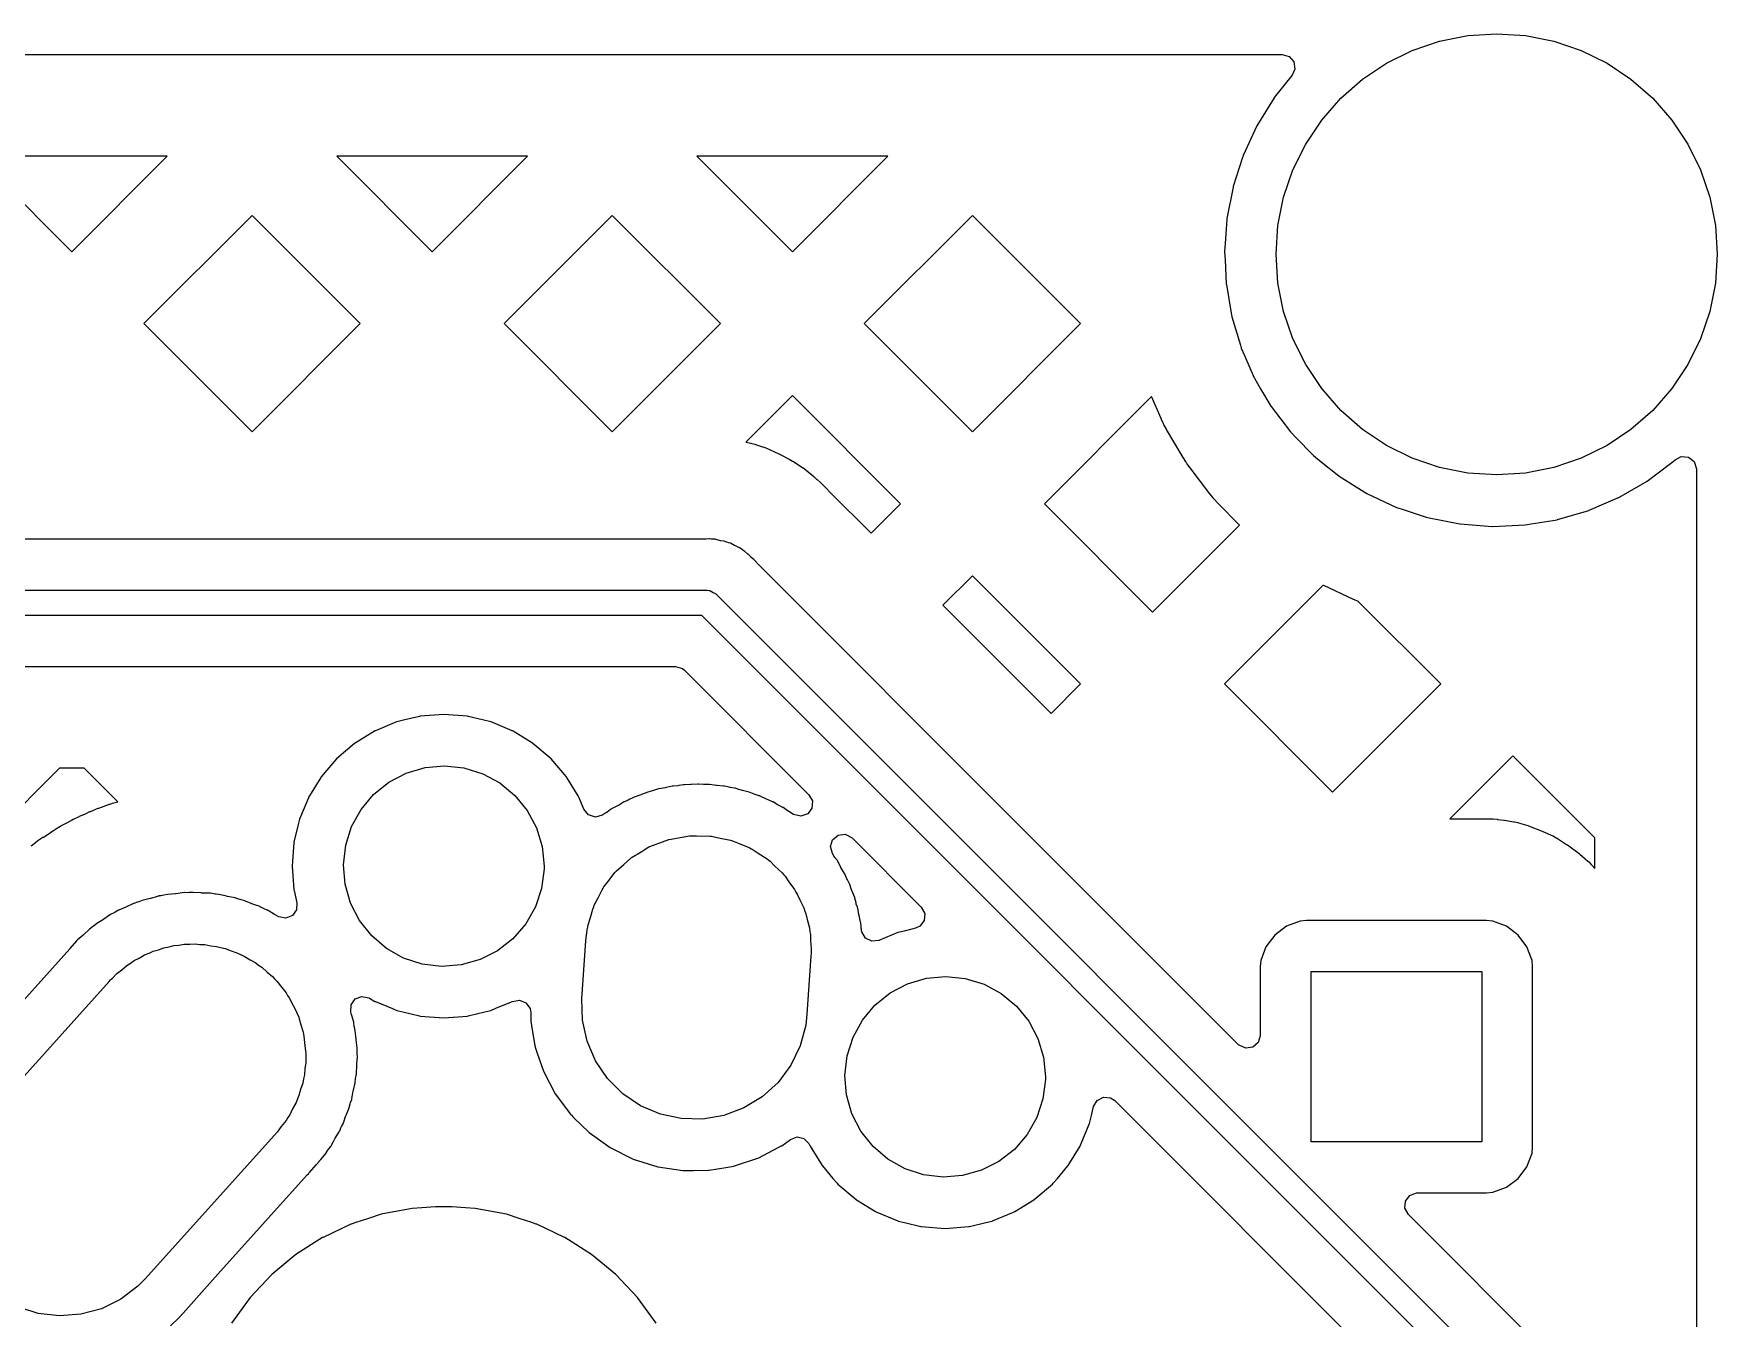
# Model space of a CAD drawing. Extents: x 124.3 to 210.2, y -114.7 to -26.3.
# Drawn here: x 193.41 to 210.2, y -39.11 to -26.3 of the extents above; entities that cross this region are included whole.
import ezdxf

# ---------------------------------------------------------------- set-up
doc = ezdxf.new("R2010")
doc.units = 0
doc.layers.add('BLACK', color=7, linetype='CONTINUOUS')

msp = doc.modelspace()

# ---------------------------------------------------------------- linework, layer by layer
at = {"layer": 'BLACK', "linetype": 'CONTINUOUS'}
for p, q in [((207.431, -26.375), (207.713, -26.3188)), ((207.713, -26.3188), (208, -26.3)), ((208, -26.3), (208.287, -26.3188)), ((208.287, -26.3188), (208.569, -26.375)), ((128.64, -26.5085), (205.862, -26.5085)), ((205.862, -26.5085), (205.93, -26.5285)), ((206.9, -26.5947), (207.158, -26.4675)), ((207.158, -26.4675), (207.431, -26.375)), ((208.569, -26.375), (208.842, -26.4675)), ((208.842, -26.4675), (209.1, -26.5947)), ((205.93, -26.5285), (205.977, -26.5822)), ((205.987, -26.6524), (205.961, -26.713)), ((205.977, -26.5822), (205.987, -26.6524)), ((206.661, -26.7546), (206.9, -26.5947)), ((209.1, -26.5947), (209.339, -26.7546)), ((205.961, -26.713), (205.782, -26.9368)), ((206.444, -26.9444), (206.661, -26.7546)), ((209.339, -26.7546), (209.556, -26.9444)), ((205.78, -26.9398), (205.609, -27.2178)), ((205.782, -26.9368), (205.78, -26.9398)), ((206.255, -27.1607), (206.444, -26.9444)), ((209.556, -26.9444), (209.745, -27.1607)), ((206.095, -27.4), (206.255, -27.1607)), ((209.745, -27.1607), (209.905, -27.4)), ((205.609, -27.2178), (205.472, -27.5143)), ((194.743, -27.5225), (192.84, -27.5225)), ((192.84, -27.5225), (193.792, -28.4742)), ((193.792, -28.4742), (194.743, -27.5225)), ((198.335, -27.5225), (196.432, -27.5225)), ((196.432, -27.5225), (197.384, -28.4742)), ((197.384, -28.4742), (198.335, -27.5225)), ((201.927, -27.5225), (200.024, -27.5225)), ((200.024, -27.5225), (200.976, -28.4742)), ((200.976, -28.4742), (201.927, -27.5225)), ((205.471, -27.5179), (205.462, -27.5445)), ((205.472, -27.5143), (205.471, -27.5179)), ((205.471, -27.5179), (205.471, -27.5179)), ((205.967, -27.6581), (206.095, -27.4)), ((209.905, -27.4), (210.033, -27.6581)), ((205.462, -27.5445), (205.372, -27.8252)), ((205.875, -27.9306), (205.967, -27.6581)), ((210.033, -27.6581), (210.125, -27.9306)), ((205.371, -27.8289), (205.31, -28.1421)), ((205.372, -27.8252), (205.371, -27.8289)), ((205.371, -27.8289), (205.371, -27.8289)), ((205.819, -28.2128), (205.875, -27.9306)), ((210.125, -27.9306), (210.181, -28.2128)), ((195.588, -28.1121), (194.509, -29.1912)), ((196.667, -29.1912), (195.588, -28.1121)), ((199.18, -28.1121), (198.101, -29.1912)), ((200.259, -29.1912), (199.18, -28.1121)), ((202.772, -28.1121), (201.693, -29.1912)), ((203.851, -29.1912), (202.772, -28.1121)), ((205.309, -28.1496), (205.296, -28.3446)), ((205.31, -28.1458), (205.309, -28.1496)), ((205.309, -28.1496), (205.309, -28.1496)), ((205.31, -28.1421), (205.31, -28.1421)), ((205.31, -28.1421), (205.31, -28.1458)), ((205.296, -28.3446), (205.287, -28.4716)), ((205.8, -28.5), (205.819, -28.2128)), ((210.181, -28.2128), (210.2, -28.5)), ((205.287, -28.4716), (205.291, -28.5546)), ((205.819, -28.7872), (205.8, -28.5)), ((210.2, -28.5), (210.181, -28.7872)), ((205.291, -28.5546), (205.303, -28.79)), ((205.303, -28.79), (205.303, -28.7978)), ((205.303, -28.7978), (205.304, -28.8015)), ((205.304, -28.8015), (205.304, -28.8015)), ((205.304, -28.8015), (205.356, -29.1053)), ((205.875, -29.0694), (205.819, -28.7872)), ((210.181, -28.7872), (210.125, -29.0694)), ((194.509, -29.1912), (195.588, -30.2702)), ((195.588, -30.2702), (196.667, -29.1912)), ((198.101, -29.1912), (199.18, -30.2702)), ((199.18, -30.2702), (200.259, -29.1912)), ((201.693, -29.1912), (202.772, -30.2702)), ((202.772, -30.2702), (203.851, -29.1912)), ((205.356, -29.1053), (205.358, -29.1196)), ((205.358, -29.1196), (205.359, -29.1233)), ((205.359, -29.1233), (205.359, -29.1233)), ((205.359, -29.1233), (205.444, -29.4053)), ((205.967, -29.3419), (205.875, -29.0694)), ((210.125, -29.0694), (210.033, -29.3419)), ((206.095, -29.6), (205.967, -29.3419)), ((210.033, -29.3419), (209.905, -29.6)), ((205.444, -29.4053), (205.452, -29.4325)), ((205.452, -29.4325), (205.453, -29.436)), ((205.453, -29.436), (205.453, -29.436)), ((205.453, -29.436), (205.485, -29.5085)), ((205.485, -29.5085), (205.582, -29.7319)), ((206.255, -29.8393), (206.095, -29.6)), ((209.905, -29.6), (209.745, -29.8393)), ((205.582, -29.7319), (205.584, -29.7352)), ((205.584, -29.7352), (205.584, -29.7352)), ((205.584, -29.7352), (205.646, -29.8404)), ((205.646, -29.8404), (205.748, -30.0134)), ((206.444, -30.0556), (206.255, -29.8393)), ((209.745, -29.8393), (209.556, -30.0556)), ((200.976, -29.9082), (200.513, -30.3714)), ((202.055, -30.9872), (200.976, -29.9082)), ((204.558, -29.9185), (203.489, -30.9872)), ((204.653, -30.137), (204.558, -29.9185)), ((205.748, -30.0134), (205.75, -30.0164)), ((205.75, -30.0164), (205.944, -30.27)), ((204.654, -30.1405), (204.653, -30.137)), ((204.674, -30.182), (204.654, -30.1405)), ((204.676, -30.1854), (204.674, -30.182)), ((204.682, -30.1989), (204.676, -30.1854)), ((204.684, -30.2022), (204.682, -30.1989)), ((204.706, -30.2425), (204.684, -30.2022)), ((206.661, -30.2454), (206.444, -30.0556)), ((209.556, -30.0556), (209.339, -30.2454)), ((200.513, -30.3714), (200.563, -30.3827)), ((200.563, -30.3827), (200.571, -30.3846)), ((200.571, -30.3846), (200.601, -30.3934)), ((204.708, -30.2458), (204.706, -30.2425)), ((204.874, -30.5273), (204.708, -30.2458)), ((205.944, -30.27), (205.944, -30.27)), ((205.944, -30.27), (205.946, -30.273)), ((205.946, -30.273), (206.005, -30.334)), ((206.005, -30.334), (206.162, -30.4948)), ((206.9, -30.4053), (206.661, -30.2454)), ((209.339, -30.2454), (209.1, -30.4053)), ((200.601, -30.3934), (200.608, -30.3959)), ((200.608, -30.3959), (200.659, -30.4142)), ((200.659, -30.4142), (200.711, -30.4309)), ((200.711, -30.4309), (200.718, -30.4336)), ((200.718, -30.4336), (200.748, -30.4452)), ((200.748, -30.4452), (200.755, -30.4484)), ((200.755, -30.4484), (200.842, -30.4891)), ((200.842, -30.4891), (200.849, -30.4927)), ((200.849, -30.4927), (200.851, -30.4939)), ((200.851, -30.4939), (200.853, -30.4948)), ((200.853, -30.4948), (200.86, -30.4982)), ((200.86, -30.4982), (200.945, -30.5416)), ((200.945, -30.5416), (200.952, -30.5454)), ((200.952, -30.5454), (200.979, -30.5615)), ((204.876, -30.5305), (204.874, -30.5273)), ((204.9, -30.5694), (204.876, -30.5305)), ((206.162, -30.4948), (206.174, -30.507)), ((206.174, -30.507), (206.251, -30.569)), ((207.158, -30.5325), (206.9, -30.4053)), ((207.431, -30.625), (207.158, -30.5325)), ((208.842, -30.5325), (208.569, -30.625)), ((209.1, -30.4053), (208.842, -30.5325)), ((209.762, -30.5633), (209.778, -30.5481)), ((209.778, -30.5481), (209.841, -30.5152)), ((209.841, -30.5152), (209.912, -30.5216)), ((209.912, -30.5216), (209.968, -30.5652)), ((200.979, -30.5615), (200.986, -30.5657)), ((200.986, -30.5657), (201.031, -30.5961)), ((201.031, -30.5961), (201.076, -30.6252)), ((201.076, -30.6252), (201.083, -30.6296)), ((201.083, -30.6296), (201.109, -30.6482)), ((201.109, -30.6482), (201.115, -30.653)), ((201.115, -30.653), (201.189, -30.714)), ((201.189, -30.714), (201.194, -30.7192)), ((201.194, -30.7192), (201.211, -30.7344)), ((204.902, -30.5725), (204.9, -30.5694)), ((204.911, -30.5851), (204.902, -30.5725)), ((204.913, -30.5882), (204.911, -30.5851)), ((204.939, -30.6255), (204.913, -30.5882)), ((204.942, -30.6286), (204.939, -30.6255)), ((205.14, -30.8882), (204.942, -30.6286)), ((206.251, -30.569), (206.425, -30.7094)), ((206.425, -30.7094), (206.425, -30.7094)), ((206.425, -30.7094), (206.428, -30.7118)), ((206.428, -30.7118), (206.705, -30.8846)), ((207.713, -30.6812), (207.431, -30.625)), ((208, -30.7), (207.713, -30.6812)), ((208.287, -30.6812), (208, -30.7)), ((208.569, -30.625), (208.287, -30.6812)), ((209.502, -30.7601), (209.719, -30.5961)), ((209.719, -30.5961), (209.759, -30.5656)), ((209.759, -30.5656), (209.762, -30.5633)), ((209.759, -30.5656), (209.759, -30.5656)), ((209.968, -30.5652), (209.992, -30.6388)), ((209.992, -30.6388), (209.992, -110.361)), ((201.211, -30.7344), (201.221, -30.7437)), ((201.221, -30.7437), (201.224, -30.7463)), ((201.224, -30.7463), (201.259, -30.7791)), ((201.259, -30.7791), (201.262, -30.7819)), ((201.262, -30.7819), (201.272, -30.7917)), ((201.272, -30.7917), (201.311, -30.8288)), ((201.311, -30.8288), (201.317, -30.8344)), ((201.317, -30.8344), (201.354, -30.8739)), ((201.354, -30.8739), (201.761, -31.281)), ((205.142, -30.8912), (205.14, -30.8882)), ((205.171, -30.9268), (205.142, -30.8912)), ((206.705, -30.8846), (207.001, -31.0229)), ((209.219, -30.9241), (209.502, -30.7601)), ((201.761, -31.281), (202.055, -30.9872)), ((203.489, -30.9872), (204.568, -32.0663)), ((205.174, -30.9297), (205.171, -30.9268)), ((205.183, -30.9412), (205.174, -30.9297)), ((205.186, -30.944), (205.183, -30.9412)), ((205.217, -30.9778), (205.186, -30.944)), ((205.22, -30.9806), (205.217, -30.9778)), ((205.434, -31.2004), (205.22, -30.9806)), ((207.001, -31.0229), (207.058, -31.0416)), ((207.058, -31.0416), (207.297, -31.1198)), ((208.606, -31.145), (208.919, -31.053)), ((208.919, -31.053), (208.923, -31.0515)), ((208.923, -31.0515), (209.216, -30.9256)), ((208.923, -31.0515), (208.923, -31.0515)), ((209.216, -30.9256), (209.219, -30.9241)), ((209.216, -30.9256), (209.216, -30.9256)), ((204.568, -32.0663), (205.434, -31.2004)), ((207.297, -31.1198), (207.311, -31.1246)), ((207.311, -31.1246), (207.632, -31.1883)), ((207.632, -31.1883), (207.636, -31.1886)), ((207.636, -31.1886), (207.636, -31.1886)), ((207.636, -31.1886), (207.954, -31.2128)), ((207.954, -31.2128), (207.954, -31.2128)), ((207.954, -31.2128), (207.957, -31.2131)), ((207.957, -31.2131), (208.284, -31.1986)), ((208.284, -31.1986), (208.343, -31.1886)), ((208.343, -31.1886), (208.602, -31.1456)), ((208.602, -31.1456), (208.606, -31.145)), ((208.602, -31.1456), (208.602, -31.1456)), ((200.089, -31.3415), (187.104, -31.3415)), ((200.101, -31.3409), (200.089, -31.3415)), ((200.116, -31.3395), (200.101, -31.3409)), ((200.145, -31.3368), (200.116, -31.3395)), ((200.153, -31.338), (200.145, -31.3368)), ((200.165, -31.3399), (200.153, -31.338)), ((200.185, -31.3415), (200.165, -31.3399)), ((200.205, -31.3415), (200.185, -31.3415)), ((200.213, -31.3435), (200.205, -31.3415)), ((200.248, -31.3525), (200.213, -31.3435)), ((200.213, -31.3435), (200.213, -31.3435)), ((200.259, -31.3549), (200.248, -31.3525)), ((200.295, -31.3606), (200.259, -31.3549)), ((200.303, -31.3618), (200.295, -31.3606)), ((200.295, -31.3606), (200.295, -31.3606)), ((200.31, -31.365), (200.303, -31.3618)), ((200.322, -31.3699), (200.31, -31.365)), ((200.31, -31.365), (200.31, -31.365)), ((200.34, -31.3763), (200.322, -31.3699)), ((200.36, -31.3813), (200.34, -31.3763)), ((200.399, -31.4026), (200.36, -31.3813)), ((200.409, -31.4078), (200.399, -31.4026)), ((200.443, -31.4222), (200.409, -31.4078)), ((200.45, -31.4254), (200.443, -31.4222)), ((200.443, -31.4222), (200.443, -31.4222)), ((200.466, -31.4374), (200.45, -31.4254)), ((200.466, -31.4378), (200.466, -31.4374)), ((200.483, -31.4487), (200.466, -31.4378)), ((200.493, -31.4546), (200.483, -31.4487)), ((200.5, -31.4584), (200.493, -31.4546)), ((200.493, -31.4546), (200.493, -31.4546)), ((200.528, -31.4848), (200.5, -31.4584)), ((200.533, -31.4887), (200.528, -31.4848)), ((200.542, -31.4964), (200.533, -31.4887)), ((200.545, -31.4989), (200.542, -31.4964)), ((200.565, -31.5186), (200.545, -31.4989)), ((200.567, -31.5214), (200.565, -31.5186)), ((200.591, -31.5436), (200.567, -31.5214)), ((200.617, -31.568), (200.591, -31.5436)), ((200.621, -31.5745), (200.617, -31.568)), ((200.629, -31.5827), (200.621, -31.5745)), ((203.173, -34.1275), (200.629, -31.5827)), ((202.772, -31.7042), (202.478, -31.9981)), ((203.851, -32.7833), (202.772, -31.7042)), ((187.025, -31.85), (200.125, -31.85)), ((200.125, -31.85), (200.147, -31.8532)), ((200.147, -31.8532), (200.152, -31.8529)), ((200.152, -31.8529), (200.154, -31.8542)), ((200.154, -31.8542), (200.161, -31.8551)), ((200.161, -31.8551), (200.186, -31.8718)), ((200.186, -31.8718), (200.213, -31.8866)), ((200.213, -31.8866), (208.588, -40.2616)), ((206.269, -31.7996), (205.285, -32.7833)), ((206.273, -31.8016), (206.269, -31.7996)), ((206.276, -31.8032), (206.273, -31.8016)), ((206.572, -31.9415), (206.276, -31.8032)), ((202.478, -31.9981), (203.557, -33.0771)), ((206.575, -31.9431), (206.572, -31.9415)), ((206.617, -31.9612), (206.575, -31.9431)), ((206.621, -31.9627), (206.617, -31.9612)), ((206.623, -31.9637), (206.621, -31.9627)), ((207.443, -32.7833), (206.623, -31.9637)), ((200.073, -32.1), (187.077, -32.1)), ((208.375, -40.4018), (200.073, -32.1)), ((192.534, -32.6085), (199.81, -32.6085)), ((199.81, -32.6085), (199.879, -32.6285)), ((199.879, -32.6285), (199.9, -32.6454)), ((199.9, -32.6454), (201.142, -33.8882)), ((203.557, -33.0771), (203.851, -32.7833)), ((205.285, -32.7833), (206.364, -33.8623)), ((206.364, -33.8623), (207.443, -32.7833)), ((197.028, -33.1628), (196.818, -33.2499)), ((197.032, -33.1609), (197.028, -33.1628)), ((197.028, -33.1628), (197.028, -33.1628)), ((197.113, -33.1416), (197.032, -33.1609)), ((197.258, -33.1066), (197.113, -33.1416)), ((197.263, -33.1055), (197.258, -33.1066)), ((197.258, -33.1066), (197.258, -33.1066)), ((197.5, -33.0868), (197.263, -33.1055)), ((197.737, -33.1055), (197.5, -33.0868)), ((197.742, -33.1066), (197.737, -33.1055)), ((197.887, -33.1416), (197.742, -33.1066)), ((197.742, -33.1066), (197.742, -33.1066)), ((197.968, -33.1609), (197.887, -33.1416)), ((197.972, -33.1628), (197.968, -33.1609)), ((198.182, -33.2499), (197.972, -33.1628)), ((197.972, -33.1628), (197.972, -33.1628)), ((196.611, -33.3758), (196.43, -33.53)), ((196.615, -33.3732), (196.611, -33.3758)), ((196.809, -33.2543), (196.615, -33.3732)), ((196.615, -33.3732), (196.615, -33.3732)), ((196.813, -33.2518), (196.809, -33.2543)), ((196.818, -33.2499), (196.813, -33.2518)), ((196.818, -33.2499), (196.818, -33.2499)), ((198.187, -33.2518), (198.182, -33.2499)), ((198.182, -33.2499), (198.182, -33.2499)), ((198.191, -33.2543), (198.187, -33.2518)), ((198.385, -33.3732), (198.191, -33.2543)), ((198.389, -33.3758), (198.385, -33.3732)), ((198.385, -33.3732), (198.385, -33.3732)), ((198.57, -33.53), (198.389, -33.3758)), ((196.43, -33.53), (196.276, -33.7106)), ((198.724, -33.7106), (198.57, -33.53)), ((208.16, -33.5003), (207.533, -34.1275)), ((208.977, -34.3178), (208.16, -33.5003)), ((193.669, -33.6225), (192.869, -34.4232)), ((193.914, -33.6225), (193.669, -33.6225)), ((194.249, -33.9578), (193.914, -33.6225)), ((196.273, -33.7148), (196.161, -33.8982)), ((196.276, -33.7106), (196.273, -33.7148)), ((196.273, -33.7148), (196.273, -33.7148)), ((196.952, -33.7632), (197.125, -33.6728)), ((197.125, -33.6728), (197.313, -33.6177)), ((197.313, -33.6177), (197.507, -33.6)), ((197.507, -33.6), (197.701, -33.6204)), ((197.701, -33.6204), (197.888, -33.6781)), ((197.888, -33.6781), (198.059, -33.771)), ((198.727, -33.7148), (198.724, -33.7106)), ((198.839, -33.8982), (198.727, -33.7148)), ((198.727, -33.7148), (198.727, -33.7148)), ((196.152, -33.913), (196.15, -33.9176)), ((196.161, -33.8982), (196.152, -33.913)), ((196.675, -34.035), (196.8, -33.8855)), ((196.8, -33.8855), (196.952, -33.7632)), ((198.059, -33.771), (198.21, -33.8954)), ((198.21, -33.8954), (198.333, -34.0466)), ((198.848, -33.913), (198.839, -33.8982)), ((198.85, -33.9176), (198.848, -33.913)), ((199.397, -33.9128), (199.392, -33.9151)), ((199.465, -33.8899), (199.397, -33.9128)), ((199.473, -33.8869), (199.465, -33.8899)), ((199.534, -33.8616), (199.473, -33.8869)), ((199.581, -33.8504), (199.534, -33.8616)), ((199.591, -33.8473), (199.581, -33.8504)), ((199.64, -33.8308), (199.591, -33.8473)), ((199.645, -33.83), (199.64, -33.8308)), ((199.71, -33.819), (199.645, -33.83)), ((199.645, -33.83), (199.645, -33.83)), ((199.718, -33.8173), (199.71, -33.819)), ((199.779, -33.8028), (199.718, -33.8173)), ((199.784, -33.8016), (199.779, -33.8028)), ((199.779, -33.8028), (199.779, -33.8028)), ((199.789, -33.8012), (199.784, -33.8016)), ((199.833, -33.7978), (199.789, -33.8012)), ((199.789, -33.8012), (199.789, -33.8012)), ((199.844, -33.7964), (199.833, -33.7978)), ((199.889, -33.7887), (199.844, -33.7964)), ((199.894, -33.7879), (199.889, -33.7887)), ((199.889, -33.7887), (199.889, -33.7887)), ((199.899, -33.7879), (199.894, -33.7879)), ((199.961, -33.7872), (199.899, -33.7879)), ((199.899, -33.7879), (199.899, -33.7879)), ((199.964, -33.7872), (199.961, -33.7872)), ((199.972, -33.7868), (199.964, -33.7872)), ((200.035, -33.7818), (199.972, -33.7868)), ((200.04, -33.7814), (200.035, -33.7818)), ((200.045, -33.7818), (200.04, -33.7814)), ((200.09, -33.7854), (200.045, -33.7818)), ((200.101, -33.7857), (200.09, -33.7854)), ((200.127, -33.7855), (200.101, -33.7857)), ((200.151, -33.7852), (200.127, -33.7855)), ((200.219, -33.7952), (200.151, -33.7852)), ((200.227, -33.7962), (200.219, -33.7952)), ((200.291, -33.8012), (200.227, -33.7962)), ((200.296, -33.8016), (200.291, -33.8012)), ((200.291, -33.8012), (200.291, -33.8012)), ((200.301, -33.8028), (200.296, -33.8016)), ((200.346, -33.8134), (200.301, -33.8028)), ((200.301, -33.8028), (200.301, -33.8028)), ((200.357, -33.8156), (200.346, -33.8134)), ((200.4, -33.822), (200.357, -33.8156)), ((200.405, -33.8228), (200.4, -33.822)), ((200.4, -33.822), (200.4, -33.822)), ((200.453, -33.8376), (200.405, -33.8228)), ((200.47, -33.843), (200.453, -33.8376)), ((200.478, -33.8452), (200.47, -33.843)), ((200.546, -33.8616), (200.478, -33.8452)), ((200.594, -33.8813), (200.546, -33.8616)), ((200.604, -33.8851), (200.594, -33.8813)), ((200.646, -33.8982), (200.604, -33.8851)), ((200.651, -33.8997), (200.646, -33.8982)), ((200.646, -33.8982), (200.646, -33.8982)), ((200.655, -33.9019), (200.651, -33.8997)), ((200.71, -33.9292), (200.655, -33.9019)), ((200.655, -33.9019), (200.655, -33.9019)), ((201.142, -33.8882), (201.176, -33.9505)), ((193.868, -34.1032), (193.92, -34.0815)), ((193.92, -34.0815), (193.972, -34.0568)), ((193.972, -34.0568), (193.976, -34.0548)), ((193.976, -34.0548), (194.031, -34.0311)), ((194.031, -34.0311), (194.036, -34.0292)), ((194.036, -34.0292), (194.054, -34.0221)), ((194.054, -34.0221), (194.059, -34.0204)), ((194.059, -34.0204), (194.113, -34.0018)), ((194.113, -34.0018), (194.166, -33.9823)), ((194.166, -33.9823), (194.171, -33.9807)), ((194.171, -33.9807), (194.19, -33.9746)), ((194.19, -33.9746), (194.195, -33.9732)), ((194.195, -33.9732), (194.249, -33.9578)), ((196.15, -33.9176), (196.07, -34.1095)), ((196.15, -33.9176), (196.15, -33.9176)), ((196.581, -34.2061), (196.675, -34.035)), ((198.333, -34.0466), (198.425, -34.2189)), ((198.898, -34.0331), (198.85, -33.9176)), ((198.85, -33.9176), (198.85, -33.9176)), ((198.944, -34.0894), (198.898, -34.0331)), ((199.117, -34.0699), (199.085, -34.0894)), ((199.126, -34.0636), (199.117, -34.0699)), ((199.149, -34.0467), (199.126, -34.0636)), ((199.169, -34.0319), (199.149, -34.0467)), ((199.179, -34.0268), (199.169, -34.0319)), ((199.233, -33.9983), (199.179, -34.0268)), ((199.241, -33.9941), (199.233, -33.9983)), ((199.292, -33.9626), (199.241, -33.9941)), ((199.296, -33.96), (199.292, -33.9626)), ((199.292, -33.9626), (199.292, -33.9626)), ((199.301, -33.9581), (199.296, -33.96)), ((199.34, -33.9419), (199.301, -33.9581)), ((199.301, -33.9581), (199.301, -33.9581)), ((199.35, -33.9371), (199.34, -33.9419)), ((199.392, -33.9151), (199.35, -33.9371)), ((199.392, -33.9151), (199.392, -33.9151)), ((200.718, -33.9328), (200.71, -33.9292)), ((200.735, -33.9397), (200.718, -33.9328)), ((200.779, -33.9581), (200.735, -33.9397)), ((200.784, -33.96), (200.779, -33.9581)), ((200.779, -33.9581), (200.779, -33.9581)), ((200.818, -33.9807), (200.784, -33.96)), ((200.828, -33.9873), (200.818, -33.9807)), ((200.838, -33.9927), (200.828, -33.9873)), ((200.881, -34.014), (200.838, -33.9927)), ((200.885, -34.0169), (200.881, -34.014)), ((200.934, -34.0519), (200.885, -34.0169)), ((200.885, -34.0169), (200.885, -34.0169)), ((200.942, -34.0567), (200.934, -34.0519)), ((200.987, -34.0847), (200.942, -34.0567)), ((201.129, -34.0782), (201.062, -34.103)), ((201.171, -34.0213), (201.129, -34.0782)), ((201.176, -33.9505), (201.171, -34.0213)), ((193.555, -34.2802), (193.602, -34.2477)), ((193.602, -34.2477), (193.607, -34.245)), ((193.607, -34.245), (193.657, -34.213)), ((193.657, -34.213), (193.661, -34.2104)), ((193.661, -34.2104), (193.678, -34.2005)), ((193.678, -34.2005), (193.683, -34.1981)), ((193.683, -34.1981), (193.734, -34.1713)), ((193.734, -34.1713), (193.783, -34.1437)), ((193.783, -34.1437), (193.787, -34.1414)), ((193.787, -34.1414), (193.805, -34.1324)), ((193.805, -34.1324), (193.809, -34.1303)), ((193.809, -34.1303), (193.864, -34.1052)), ((193.864, -34.1052), (193.868, -34.1032)), ((196.052, -34.1715), (196.009, -34.3486)), ((196.061, -34.1324), (196.052, -34.1715)), ((196.07, -34.1095), (196.061, -34.1324)), ((196.522, -34.3921), (196.581, -34.2061)), ((198.425, -34.2189), (198.481, -34.4058)), ((199.012, -34.1109), (198.944, -34.0894)), ((199.08, -34.0923), (199.012, -34.1109)), ((199.085, -34.0894), (199.08, -34.0923)), ((201.062, -34.103), (200.987, -34.0847)), ((205.426, -36.3805), (203.173, -34.1275)), ((207.533, -34.1275), (207.898, -34.1275)), ((207.898, -34.1275), (207.902, -34.1275)), ((207.902, -34.1275), (207.943, -34.1287)), ((207.943, -34.1287), (207.946, -34.1288)), ((207.946, -34.1288), (207.96, -34.1295)), ((207.96, -34.1295), (207.963, -34.1298)), ((207.963, -34.1298), (208.004, -34.1331)), ((208.004, -34.1331), (208.008, -34.1334)), ((208.008, -34.1334), (208.07, -34.1402)), ((208.07, -34.1402), (208.078, -34.1413)), ((208.078, -34.1413), (208.172, -34.1575)), ((208.172, -34.1575), (208.179, -34.1591)), ((208.179, -34.1591), (208.21, -34.1664)), ((208.21, -34.1664), (208.218, -34.1684)), ((208.218, -34.1684), (208.309, -34.1962)), ((208.309, -34.1962), (208.316, -34.1988)), ((208.316, -34.1988), (208.453, -34.2499)), ((208.453, -34.2499), (208.461, -34.2534)), ((193.385, -34.3981), (193.429, -34.3632)), ((193.429, -34.3632), (193.433, -34.3602)), ((193.433, -34.3602), (193.449, -34.3486)), ((193.449, -34.3486), (193.453, -34.3457)), ((193.453, -34.3457), (193.503, -34.3125)), ((193.503, -34.3125), (193.507, -34.3098)), ((193.507, -34.3098), (193.555, -34.2802)), ((196.005, -34.3633), (195.987, -34.6)), ((196.009, -34.3486), (196.005, -34.3633)), ((196.5, -34.586), (196.522, -34.3921)), ((198.481, -34.4058), (198.5, -34.6)), ((199.468, -34.4566), (199.546, -34.4088)), ((199.546, -34.4088), (199.552, -34.4066)), ((199.552, -34.4066), (199.556, -34.4046)), ((199.556, -34.4046), (199.681, -34.3584)), ((199.681, -34.3584), (199.746, -34.3338)), ((199.746, -34.3338), (199.748, -34.3335)), ((199.748, -34.3335), (199.749, -34.3333)), ((199.749, -34.3333), (199.952, -34.2985)), ((199.952, -34.2985), (199.954, -34.2985)), ((199.954, -34.2985), (199.957, -34.298)), ((199.957, -34.298), (200.02, -34.2994)), ((200.02, -34.2994), (200.158, -34.3012)), ((200.158, -34.3012), (200.164, -34.3025)), ((200.164, -34.3025), (200.171, -34.3027)), ((200.171, -34.3027), (200.24, -34.3176)), ((200.24, -34.3176), (200.36, -34.3413)), ((200.36, -34.3413), (200.37, -34.3456)), ((200.37, -34.3456), (200.38, -34.3476)), ((200.38, -34.3476), (200.446, -34.3758)), ((200.446, -34.3758), (200.551, -34.4176)), ((200.551, -34.4176), (200.564, -34.4262)), ((201.357, -34.4041), (201.378, -34.3364)), ((201.375, -34.4726), (201.357, -34.4041)), ((201.378, -34.3364), (201.433, -34.2911)), ((201.433, -34.2911), (201.503, -34.2825)), ((201.503, -34.2825), (201.572, -34.3177)), ((201.572, -34.3177), (202.262, -35.0084)), ((208.461, -34.2534), (208.559, -34.2985)), ((208.559, -34.2985), (208.567, -34.3025)), ((208.567, -34.3025), (208.599, -34.3197)), ((208.599, -34.3197), (208.606, -34.3242)), ((208.606, -34.3242), (208.697, -34.3829)), ((208.697, -34.3829), (208.705, -34.388)), ((208.705, -34.388), (208.821, -34.4753)), ((208.977, -34.6237), (208.977, -34.3178)), ((196.516, -34.7805), (196.5, -34.586)), ((199.224, -34.6456), (199.295, -34.5836)), ((199.295, -34.5836), (199.364, -34.5203)), ((199.364, -34.5203), (199.373, -34.5148)), ((199.373, -34.5148), (199.379, -34.5099)), ((199.379, -34.5099), (199.468, -34.4566)), ((200.564, -34.4262), (200.576, -34.4313)), ((200.576, -34.4313), (200.635, -34.4707)), ((200.635, -34.4707), (200.725, -34.5275)), ((200.725, -34.5275), (200.74, -34.5415)), ((200.74, -34.5415), (200.754, -34.5506)), ((200.754, -34.5506), (200.802, -34.5989)), ((201.394, -34.503), (201.375, -34.4726)), ((201.4, -34.5123), (201.394, -34.503)), ((201.425, -34.5453), (201.4, -34.5123)), ((201.428, -34.5492), (201.425, -34.5453)), ((201.425, -34.5453), (201.425, -34.5453)), ((201.43, -34.5536), (201.428, -34.5492)), ((201.457, -34.6052), (201.43, -34.5536)), ((201.43, -34.5536), (201.43, -34.5536)), ((208.821, -34.4753), (208.828, -34.481)), ((208.828, -34.481), (208.91, -34.5519)), ((208.91, -34.5519), (208.917, -34.558)), ((208.917, -34.558), (208.942, -34.5833)), ((208.942, -34.5833), (208.948, -34.5898)), ((195.987, -34.6), (196.005, -34.8367)), ((198.5, -34.6279), (198.475, -34.8215)), ((198.5, -34.6), (198.5, -34.6279)), ((199.096, -34.8073), (199.151, -34.7385)), ((199.151, -34.7385), (199.206, -34.6643)), ((199.206, -34.6643), (199.217, -34.6543)), ((199.217, -34.6543), (199.224, -34.6456)), ((200.802, -34.5989), (200.876, -34.6672)), ((200.876, -34.6672), (200.891, -34.6875)), ((200.891, -34.6875), (200.905, -34.7014)), ((200.905, -34.7014), (200.942, -34.7559)), ((201.461, -34.6127), (201.457, -34.6052)), ((201.497, -34.6719), (201.461, -34.6127)), ((201.5, -34.6761), (201.497, -34.6719)), ((201.497, -34.6719), (201.497, -34.6719)), ((201.521, -34.7266), (201.5, -34.6761)), ((201.526, -34.7367), (201.521, -34.7266)), ((201.54, -34.7638), (201.526, -34.7367)), ((208.948, -34.5898), (208.977, -34.6237)), ((194.579, -34.921), (194.572, -34.9228)), ((194.643, -34.9019), (194.579, -34.921)), ((194.652, -34.8993), (194.643, -34.9019)), ((194.657, -34.8978), (194.652, -34.8993)), ((194.652, -34.8993), (194.652, -34.8993)), ((194.661, -34.8972), (194.657, -34.8978)), ((194.68, -34.8947), (194.661, -34.8972)), ((194.661, -34.8972), (194.661, -34.8972)), ((194.694, -34.8928), (194.68, -34.8947)), ((194.707, -34.8904), (194.694, -34.8928)), ((194.744, -34.8816), (194.707, -34.8904)), ((194.824, -34.8753), (194.744, -34.8816)), ((194.831, -34.8746), (194.824, -34.8753)), ((194.911, -34.8638), (194.831, -34.8746)), ((194.916, -34.864), (194.911, -34.8638)), ((194.949, -34.8648), (194.916, -34.864)), ((194.916, -34.864), (194.916, -34.864)), ((194.962, -34.8644), (194.949, -34.8648)), ((194.995, -34.8618), (194.962, -34.8644)), ((195, -34.8614), (194.995, -34.8618)), ((194.995, -34.8618), (194.995, -34.8618)), ((195.081, -34.8678), (195, -34.8614)), ((195.087, -34.8681), (195.081, -34.8678)), ((195.168, -34.8701), (195.087, -34.8681)), ((195.173, -34.871), (195.168, -34.8701)), ((195.206, -34.877), (195.173, -34.871)), ((195.173, -34.871), (195.173, -34.871)), ((195.219, -34.8787), (195.206, -34.877)), ((195.231, -34.8796), (195.219, -34.8787)), ((195.256, -34.8816), (195.231, -34.8796)), ((195.261, -34.8828), (195.256, -34.8816)), ((195.335, -34.9005), (195.261, -34.8828)), ((195.261, -34.8828), (195.261, -34.8828)), ((195.342, -34.9019), (195.335, -34.9005)), ((195.421, -34.9165), (195.342, -34.9019)), ((195.426, -34.9182), (195.421, -34.9165)), ((195.457, -34.9291), (195.426, -34.9182)), ((195.426, -34.9182), (195.426, -34.9182)), ((196.005, -34.8367), (196.007, -34.8415)), ((196.007, -34.8415), (196.007, -34.8415)), ((196.007, -34.8415), (196.036, -34.9643)), ((196.57, -34.9681), (196.516, -34.7805)), ((198.475, -34.8215), (198.414, -35.0067)), ((199.001, -34.9895), (199.039, -34.9164)), ((199.039, -34.9164), (199.078, -34.8355)), ((199.078, -34.8355), (199.09, -34.8202)), ((199.09, -34.8202), (199.096, -34.8073)), ((200.942, -34.7559), (200.999, -34.8322)), ((200.999, -34.8322), (201.012, -34.8589)), ((201.012, -34.8589), (201.025, -34.878)), ((201.025, -34.878), (201.051, -34.9362)), ((201.547, -34.7771), (201.54, -34.7638)), ((201.548, -34.7818), (201.547, -34.7771)), ((201.567, -34.8364), (201.548, -34.7818)), ((201.57, -34.8445), (201.567, -34.8364)), ((201.598, -34.9137), (201.57, -34.8445)), ((201.6, -34.9185), (201.598, -34.9137)), ((201.611, -34.9671), (201.6, -34.9185)), ((194.178, -35.0824), (194.111, -35.1285)), ((194.183, -35.0803), (194.178, -35.0824)), ((194.213, -35.066), (194.183, -35.0803)), ((194.183, -35.0803), (194.183, -35.0803)), ((194.224, -35.0598), (194.213, -35.066)), ((194.256, -35.04), (194.224, -35.0598)), ((194.261, -35.0381), (194.256, -35.04)), ((194.331, -35.0091), (194.261, -35.0381)), ((194.261, -35.0381), (194.261, -35.0381)), ((194.337, -35.0064), (194.331, -35.0091)), ((194.406, -34.9734), (194.337, -35.0064)), ((194.41, -34.9713), (194.406, -34.9734)), ((194.447, -34.9604), (194.41, -34.9713)), ((194.459, -34.9561), (194.447, -34.9604)), ((194.494, -34.9416), (194.459, -34.9561)), ((194.572, -34.9228), (194.494, -34.9416)), ((195.47, -34.9328), (195.457, -34.9291)), ((195.48, -34.9352), (195.47, -34.9328)), ((195.506, -34.9416), (195.48, -34.9352)), ((195.581, -34.9726), (195.506, -34.9416)), ((195.587, -34.975), (195.581, -34.9726)), ((195.627, -34.9888), (195.587, -34.975)), ((195.659, -35.0003), (195.627, -34.9888)), ((195.664, -35.0019), (195.659, -35.0003)), ((195.659, -35.0003), (195.659, -35.0003)), ((195.668, -35.0043), (195.664, -35.0019)), ((195.697, -35.02), (195.668, -35.0043)), ((195.668, -35.0043), (195.668, -35.0043)), ((195.709, -35.0255), (195.697, -35.02)), ((195.739, -35.0381), (195.709, -35.0255)), ((195.744, -35.04), (195.739, -35.0381)), ((195.739, -35.0381), (195.739, -35.0381)), ((195.748, -35.0426), (195.744, -35.04)), ((195.813, -35.0823), (195.748, -35.0426)), ((195.748, -35.0426), (195.748, -35.0426)), ((195.819, -35.0857), (195.813, -35.0823)), ((195.854, -35.1046), (195.819, -35.0857)), ((196.033, -35.0352), (195.991, -35.093)), ((196.036, -34.9643), (196.033, -35.0352)), ((196.659, -35.1417), (196.57, -34.9681)), ((198.414, -35.0067), (198.317, -35.1764)), ((198.963, -35.1113), (198.985, -35.0278)), ((198.985, -35.0278), (198.995, -35.007)), ((198.995, -35.007), (199.001, -34.9895)), ((201.051, -34.9362), (201.09, -35.0168)), ((201.09, -35.0168), (201.1, -35.0499)), ((201.1, -35.0499), (201.11, -35.0742)), ((201.11, -35.0742), (201.123, -35.1335)), ((201.614, -34.9779), (201.611, -34.9671)), ((201.625, -35.0095), (201.614, -34.9779)), ((201.629, -35.0208), (201.625, -35.0095)), ((201.632, -35.04), (201.629, -35.0208)), ((201.639, -35.0821), (201.632, -35.04)), ((201.641, -35.0905), (201.639, -35.0821)), ((202.262, -35.0084), (202.296, -35.0707)), ((202.296, -35.0707), (202.291, -35.1415)), ((193.967, -35.2284), (193.908, -35.2844)), ((193.998, -35.2068), (193.967, -35.2284)), ((194.008, -35.1989), (193.998, -35.2068)), ((194.037, -35.1744), (194.008, -35.1989)), ((194.041, -35.1718), (194.037, -35.1744)), ((194.106, -35.1322), (194.041, -35.1718)), ((194.041, -35.1718), (194.041, -35.1718)), ((194.111, -35.1285), (194.106, -35.1322)), ((195.925, -35.1192), (195.854, -35.1046)), ((195.991, -35.093), (195.925, -35.1192)), ((196.781, -35.2947), (196.659, -35.1417)), ((198.317, -35.1764), (198.19, -35.3242)), ((198.917, -35.3435), (198.93, -35.2343)), ((198.93, -35.2343), (198.937, -35.208)), ((198.937, -35.208), (198.94, -35.1861)), ((198.94, -35.1861), (198.963, -35.1113)), ((201.123, -35.1335), (201.146, -35.215)), ((201.146, -35.215), (201.15, -35.2537)), ((201.15, -35.2537), (201.156, -35.2829)), ((201.657, -35.1589), (201.641, -35.0905)), ((201.658, -35.1637), (201.657, -35.1589)), ((201.657, -35.1589), (201.657, -35.1589)), ((201.661, -35.1983), (201.658, -35.1637)), ((201.663, -35.2187), (201.661, -35.1983)), ((201.664, -35.2298), (201.663, -35.2187)), ((201.667, -35.2455), (201.664, -35.2298)), ((201.669, -35.2557), (201.667, -35.2455)), ((201.705, -35.3167), (201.669, -35.2557)), ((202.103, -35.2439), (202.032, -35.2609)), ((202.203, -35.22), (202.103, -35.2439)), ((202.249, -35.1983), (202.203, -35.22)), ((202.291, -35.1415), (202.249, -35.1983)), ((205.903, -35.1994), (205.787, -35.2867)), ((206.04, -35.1483), (205.903, -35.1994)), ((206.102, -35.1415), (206.04, -35.1483)), ((207.898, -35.1415), (206.102, -35.1415)), ((207.96, -35.1483), (207.898, -35.1415)), ((208.097, -35.1994), (207.96, -35.1483)), ((208.213, -35.2867), (208.097, -35.1994)), ((193.77, -35.4247), (192.621, -36.7054)), ((193.772, -35.4224), (193.77, -35.4247)), ((193.838, -35.3451), (193.772, -35.4224)), ((193.841, -35.3414), (193.838, -35.3451)), ((193.838, -35.3451), (193.838, -35.3451)), ((193.845, -35.3382), (193.841, -35.3414)), ((193.903, -35.2889), (193.845, -35.3382)), ((193.845, -35.3382), (193.845, -35.3382)), ((193.908, -35.2844), (193.903, -35.2889)), ((194.654, -35.4334), (194.709, -35.4133)), ((194.709, -35.4133), (194.761, -35.4044)), ((194.761, -35.4044), (194.809, -35.3914)), ((194.809, -35.3914), (194.859, -35.3876)), ((194.859, -35.3876), (194.912, -35.3785)), ((194.912, -35.3785), (194.969, -35.3792)), ((194.969, -35.3792), (195.022, -35.3752)), ((195.022, -35.3752), (195.068, -35.3805)), ((195.068, -35.3805), (195.118, -35.3812)), ((195.118, -35.3812), (195.178, -35.3931)), ((195.178, -35.3931), (195.234, -35.3996)), ((195.234, -35.3996), (195.275, -35.4124)), ((195.275, -35.4124), (195.32, -35.4213)), ((195.32, -35.4213), (195.381, -35.4457)), ((196.929, -35.4211), (196.781, -35.2947)), ((197.1, -35.5164), (196.929, -35.4211)), ((198.19, -35.3242), (198.036, -35.4443)), ((198.878, -35.9235), (198.917, -35.3435)), ((201.156, -35.2829), (201.158, -35.3408)), ((201.158, -35.3408), (201.165, -35.42)), ((201.165, -35.42), (201.163, -35.4789)), ((201.769, -35.3485), (201.705, -35.3167)), ((201.839, -35.3409), (201.769, -35.3485)), ((202.028, -35.2628), (201.839, -35.3409)), ((202.032, -35.2609), (202.028, -35.2628)), ((202.028, -35.2628), (202.028, -35.2628)), ((205.699, -35.4033), (205.648, -35.5397)), ((205.787, -35.2867), (205.699, -35.4033)), ((208.301, -35.4033), (208.213, -35.2867)), ((208.352, -35.5397), (208.301, -35.4033)), ((194.289, -35.6338), (194.339, -35.5899)), ((194.339, -35.5899), (194.377, -35.5671)), ((194.377, -35.5671), (194.411, -35.5418)), ((194.411, -35.5418), (194.462, -35.5165)), ((194.462, -35.5165), (194.516, -35.4846)), ((194.516, -35.4846), (194.561, -35.4678)), ((194.561, -35.4678), (194.602, -35.4476)), ((194.602, -35.4476), (194.654, -35.4334)), ((195.381, -35.4457), (195.438, -35.4637)), ((195.438, -35.4637), (195.472, -35.4822)), ((195.472, -35.4822), (195.511, -35.4976)), ((195.511, -35.4976), (195.57, -35.535)), ((195.57, -35.535), (195.626, -35.5651)), ((195.626, -35.5651), (195.653, -35.5875)), ((195.653, -35.5875), (195.685, -35.6075)), ((197.285, -35.5767), (197.1, -35.5164)), ((197.479, -35.5998), (197.285, -35.5767)), ((197.674, -35.5848), (197.479, -35.5998)), ((197.862, -35.5323), (197.674, -35.5848)), ((198.036, -35.4443), (197.862, -35.5323)), ((201.162, -35.4965), (201.122, -36.0765)), ((201.163, -35.4789), (201.162, -35.4905)), ((201.162, -35.4905), (201.162, -35.4965)), ((205.648, -35.5397), (205.641, -35.6019)), ((208.358, -35.6019), (208.352, -35.5397)), ((192.853, -37.2087), (194.163, -35.7487)), ((194.163, -35.7487), (194.178, -35.7332)), ((194.178, -35.7332), (194.184, -35.7256)), ((194.184, -35.7256), (194.195, -35.7155)), ((194.195, -35.7155), (194.24, -35.6706)), ((194.24, -35.6706), (194.289, -35.6338)), ((195.685, -35.6075), (195.74, -35.6582)), ((195.74, -35.6582), (195.791, -35.7003)), ((195.791, -35.7003), (195.812, -35.7246)), ((195.812, -35.7246), (195.836, -35.7472)), ((195.836, -35.7472), (195.884, -35.8109)), ((202.125, -35.7728), (202.313, -35.7177)), ((202.313, -35.7177), (202.507, -35.7)), ((202.507, -35.7), (202.701, -35.7204)), ((202.701, -35.7204), (202.888, -35.7781)), ((205.641, -35.6019), (205.641, -36.2914)), ((206.15, -37.35), (206.15, -35.65)), ((206.15, -35.65), (207.85, -35.65)), ((207.85, -35.65), (207.85, -37.35)), ((208.358, -37.3981), (208.358, -35.6019)), ((195.884, -35.8109), (195.928, -35.8644)), ((195.928, -35.8644), (195.942, -35.8887)), ((195.942, -35.8887), (195.959, -35.9122)), ((195.959, -35.9122), (195.997, -35.9879)), ((196.576, -35.9823), (196.618, -35.9246)), ((196.618, -35.9246), (196.683, -35.8983)), ((196.683, -35.8983), (196.753, -35.9119)), ((196.753, -35.9119), (196.761, -35.9164)), ((196.761, -35.9164), (196.813, -35.9482)), ((198.883, -36.1371), (198.878, -35.9235)), ((201.8, -35.9855), (201.952, -35.8632)), ((201.952, -35.8632), (202.125, -35.7728)), ((202.888, -35.7781), (203.059, -35.871)), ((203.059, -35.871), (203.21, -35.9954)), ((195.997, -35.9879), (196.032, -36.0514)), ((196.032, -36.0514), (196.039, -36.0742)), ((196.039, -36.0742), (196.05, -36.0968)), ((196.05, -36.0968), (196.075, -36.1832)), ((196.573, -36.0532), (196.576, -35.9823)), ((196.577, -36.0725), (196.573, -36.0532)), ((196.579, -36.0791), (196.577, -36.0725)), ((196.602, -36.1565), (196.579, -36.0791)), ((196.813, -35.9482), (196.818, -35.9501)), ((196.818, -35.9501), (196.818, -35.9501)), ((196.818, -35.9501), (196.989, -36.021)), ((196.989, -36.021), (197.032, -36.0391)), ((197.032, -36.0391), (197.091, -36.0532)), ((197.091, -36.0532), (197.258, -36.0934)), ((197.258, -36.0934), (197.258, -36.0934)), ((197.258, -36.0934), (197.263, -36.0945)), ((197.263, -36.0945), (197.5, -36.1132)), ((197.5, -36.1132), (197.737, -36.0945)), ((197.737, -36.0945), (197.742, -36.0934)), ((197.742, -36.0934), (197.909, -36.0532)), ((197.742, -36.0934), (197.742, -36.0934)), ((197.909, -36.0532), (197.968, -36.0391)), ((197.968, -36.0391), (198.019, -36.0176)), ((198.019, -36.0176), (198.044, -36.0074)), ((198.044, -36.0074), (198.187, -35.9482)), ((198.187, -35.9488), (198.254, -35.9363)), ((198.187, -35.9482), (198.187, -35.9488)), ((198.254, -35.9363), (198.319, -35.963)), ((198.319, -35.963), (198.36, -36.021)), ((198.36, -36.021), (198.367, -36.0603)), ((198.367, -36.0603), (198.368, -36.1219)), ((201.122, -36.0765), (201.11, -36.1857)), ((201.675, -36.135), (201.8, -35.9855)), ((203.21, -35.9954), (203.333, -36.1466)), ((196.075, -36.1832), (196.098, -36.2546)), ((196.098, -36.2546), (196.1, -36.2746)), ((196.603, -36.1614), (196.602, -36.1565)), ((196.607, -36.194), (196.603, -36.1614)), ((196.61, -36.2067), (196.607, -36.194)), ((196.618, -36.2437), (196.61, -36.2067)), ((196.622, -36.2952), (196.618, -36.2437)), ((198.368, -36.1219), (198.368, -36.1457)), ((198.368, -36.1457), (198.382, -36.2314)), ((198.382, -36.2314), (198.409, -36.3891)), ((198.929, -36.3458), (198.883, -36.1371)), ((201.11, -36.1857), (201.054, -36.3921)), ((201.581, -36.3061), (201.675, -36.135)), ((203.333, -36.1466), (203.425, -36.3189)), ((196.1, -36.2746), (196.106, -36.295)), ((196.106, -36.295), (196.115, -36.3903)), ((196.115, -36.3903), (196.124, -36.4666)), ((196.625, -36.3245), (196.622, -36.2952)), ((196.625, -36.3313), (196.625, -36.3245)), ((196.636, -36.4114), (196.625, -36.3313)), ((196.635, -36.4492), (196.636, -36.4163)), ((196.636, -36.4163), (196.636, -36.4114)), ((196.636, -36.4163), (196.636, -36.4163)), ((198.409, -36.3891), (198.411, -36.3992)), ((198.411, -36.3992), (198.412, -36.4039)), ((198.412, -36.4039), (198.432, -36.4633)), ((199.014, -36.542), (198.929, -36.3458)), ((201.054, -36.3921), (200.961, -36.5845)), ((201.522, -36.4921), (201.581, -36.3061)), ((203.425, -36.3189), (203.481, -36.5058)), ((205.433, -36.3866), (205.426, -36.3805)), ((205.498, -36.4161), (205.433, -36.3866)), ((205.568, -36.406), (205.498, -36.4161)), ((205.621, -36.3595), (205.568, -36.406)), ((205.641, -36.2914), (205.621, -36.3595)), ((196.123, -36.5589), (196.114, -36.6219)), ((196.124, -36.4666), (196.123, -36.4829)), ((196.123, -36.4829), (196.125, -36.5)), ((196.125, -36.5), (196.123, -36.5589)), ((196.63, -36.6684), (196.632, -36.5877)), ((196.632, -36.5809), (196.633, -36.5702)), ((196.632, -36.5877), (196.632, -36.5809)), ((196.633, -36.5702), (196.639, -36.5)), ((196.636, -36.4621), (196.635, -36.4492)), ((196.636, -36.473), (196.636, -36.4621)), ((196.639, -36.5), (196.636, -36.473)), ((198.432, -36.4633), (198.493, -36.6429)), ((199.134, -36.7186), (199.014, -36.542)), ((200.961, -36.5845), (200.833, -36.7557)), ((201.5, -36.686), (201.522, -36.4921)), ((203.481, -36.5058), (203.5, -36.7)), ((196.094, -36.7626), (196.072, -36.8271)), ((196.1, -36.7194), (196.094, -36.7626)), ((196.111, -36.6799), (196.1, -36.7194)), ((196.114, -36.6219), (196.111, -36.6799)), ((196.599, -36.8352), (196.617, -36.7611)), ((196.617, -36.7611), (196.618, -36.7563)), ((196.617, -36.7611), (196.617, -36.7611)), ((196.618, -36.7563), (196.621, -36.7184)), ((196.621, -36.7184), (196.623, -36.7056)), ((196.623, -36.7056), (196.629, -36.6733)), ((196.629, -36.6733), (196.63, -36.6684)), ((196.629, -36.6733), (196.629, -36.6733)), ((198.493, -36.6429), (198.612, -36.8707)), ((199.286, -36.8693), (199.134, -36.7186)), ((200.833, -36.7557), (200.675, -36.8996)), ((201.516, -36.8805), (201.5, -36.686)), ((203.5, -36.7279), (203.475, -36.9215)), ((203.5, -36.7), (203.5, -36.7279)), ((196.04, -36.9201), (196.028, -36.9576)), ((196.056, -36.8866), (196.04, -36.9201)), ((196.072, -36.8271), (196.056, -36.8866)), ((196.571, -36.957), (196.582, -36.926)), ((196.582, -36.926), (196.583, -36.9213)), ((196.582, -36.926), (196.582, -36.926)), ((196.583, -36.9213), (196.598, -36.8419)), ((196.598, -36.8419), (196.599, -36.8352)), ((198.612, -36.8707), (198.674, -36.9545)), ((199.463, -36.9887), (199.286, -36.8693)), ((200.675, -36.8996), (200.493, -37.0111)), ((201.57, -37.0681), (201.516, -36.8805)), ((203.475, -36.9215), (203.414, -37.1067)), ((203.98, -36.9972), (204.015, -36.9356)), ((204.015, -36.9356), (204.078, -36.903)), ((204.078, -36.903), (204.149, -36.9095)), ((204.149, -36.9095), (204.192, -36.9375)), ((195.964, -37.0794), (195.944, -37.1063)), ((195.992, -37.0209), (195.964, -37.0794)), ((196.028, -36.9576), (195.992, -37.0209)), ((196.5, -37.1592), (196.525, -37.0877)), ((196.525, -37.0877), (196.527, -37.0813)), ((196.527, -37.0813), (196.556, -37.0109)), ((196.556, -37.0109), (196.558, -37.0063)), ((196.558, -37.0063), (196.567, -36.9694)), ((196.567, -36.9694), (196.571, -36.957)), ((198.674, -36.9545), (198.76, -37.07)), ((198.76, -37.07), (198.765, -37.0771)), ((198.765, -37.0771), (198.769, -37.0806)), ((198.769, -37.0806), (198.769, -37.0806)), ((198.769, -37.0806), (198.794, -37.1052)), ((199.66, -37.0723), (199.463, -36.9887)), ((199.869, -37.1173), (199.66, -37.0723)), ((200.293, -37.0862), (200.082, -37.122)), ((200.493, -37.0111), (200.293, -37.0862)), ((201.659, -37.2417), (201.57, -37.0681)), ((203.939, -37.1676), (203.958, -37.0877)), ((203.958, -37.0877), (203.98, -36.9972)), ((204.192, -36.9375), (207.83, -40.5755)), ((195.837, -37.2513), (194.527, -38.7113)), ((195.878, -37.1966), (195.837, -37.2513)), ((195.927, -37.1372), (195.878, -37.1966)), ((195.944, -37.1063), (195.927, -37.1372)), ((196.418, -37.3131), (196.457, -37.2481)), ((196.457, -37.2481), (196.46, -37.2439)), ((196.46, -37.2439), (196.462, -37.2393)), ((196.462, -37.2393), (196.475, -37.2088)), ((196.462, -37.2393), (196.462, -37.2393)), ((196.475, -37.2088), (196.48, -37.1971)), ((196.48, -37.1971), (196.496, -37.1682)), ((196.496, -37.1682), (196.498, -37.1638)), ((196.496, -37.1682), (196.496, -37.1682)), ((196.498, -37.1638), (196.5, -37.1592)), ((196.5, -37.1592), (196.5, -37.1592)), ((198.794, -37.1052), (198.949, -37.257)), ((198.949, -37.257), (199.159, -37.406)), ((200.082, -37.122), (199.869, -37.1173)), ((201.781, -37.3947), (201.659, -37.2417)), ((203.414, -37.1067), (203.317, -37.2764)), ((203.85, -37.3824), (203.937, -37.1722)), ((203.937, -37.1722), (203.939, -37.1676)), ((203.937, -37.1722), (203.937, -37.1722)), ((196.328, -37.4589), (196.345, -37.4307)), ((196.345, -37.4307), (196.353, -37.42)), ((196.353, -37.42), (196.373, -37.394)), ((196.373, -37.3939), (196.376, -37.39)), ((196.373, -37.394), (196.373, -37.3939)), ((196.376, -37.39), (196.399, -37.3462)), ((196.399, -37.3462), (196.414, -37.319)), ((196.414, -37.319), (196.418, -37.3131)), ((199.159, -37.406), (199.389, -37.5203)), ((200.643, -37.5072), (200.836, -37.406)), ((200.836, -37.406), (200.866, -37.3903)), ((200.866, -37.3903), (200.871, -37.3881)), ((200.866, -37.3903), (200.866, -37.3903)), ((200.871, -37.3881), (200.956, -37.3245)), ((200.956, -37.3245), (201.023, -37.3)), ((201.023, -37.3), (201.092, -37.3153)), ((201.092, -37.3153), (201.142, -37.3657)), ((201.142, -37.3657), (201.148, -37.3774)), ((201.148, -37.3774), (201.15, -37.3824)), ((201.15, -37.3824), (201.15, -37.3824)), ((201.15, -37.3824), (201.152, -37.387)), ((201.152, -37.387), (201.154, -37.3912)), ((201.154, -37.3912), (201.273, -37.5852)), ((201.929, -37.5211), (201.781, -37.3947)), ((203.19, -37.4242), (203.036, -37.5443)), ((203.317, -37.2764), (203.19, -37.4242)), ((203.727, -37.5852), (203.846, -37.3912)), ((203.846, -37.3912), (203.848, -37.387)), ((203.848, -37.387), (203.85, -37.3824)), ((207.85, -37.35), (206.15, -37.35)), ((208.352, -37.4603), (208.358, -37.3981)), ((196.162, -37.6549), (196.229, -37.5768)), ((196.229, -37.5768), (196.231, -37.5745)), ((196.231, -37.5745), (196.256, -37.5461)), ((196.256, -37.5461), (196.259, -37.5431)), ((196.259, -37.5431), (196.269, -37.5301)), ((196.269, -37.5301), (196.273, -37.5249)), ((196.273, -37.5249), (196.326, -37.4631)), ((196.326, -37.4631), (196.328, -37.4589)), ((196.328, -37.4589), (196.328, -37.4589)), ((199.389, -37.5203), (199.634, -37.5972)), ((199.634, -37.5972), (199.639, -37.5979)), ((199.639, -37.5979), (199.639, -37.5979)), ((199.639, -37.5979), (199.884, -37.634)), ((200.146, -37.6321), (200.312, -37.6039)), ((200.312, -37.6039), (200.394, -37.59)), ((200.394, -37.59), (200.399, -37.5892)), ((200.394, -37.59), (200.394, -37.59)), ((200.399, -37.5892), (200.643, -37.5072)), ((201.273, -37.5852), (201.273, -37.5852)), ((201.273, -37.5852), (201.276, -37.5894)), ((201.276, -37.5894), (201.381, -37.7128)), ((202.1, -37.6164), (201.929, -37.5211)), ((203.036, -37.5443), (202.862, -37.6323)), ((203.619, -37.7128), (203.724, -37.5894)), ((203.724, -37.5894), (203.727, -37.5852)), ((203.727, -37.5852), (203.727, -37.5852)), ((208.213, -37.7133), (208.301, -37.5967)), ((208.301, -37.5967), (208.352, -37.4603)), ((195.248, -38.6697), (196.138, -37.678)), ((196.138, -37.678), (196.15, -37.6663)), ((196.15, -37.6663), (196.155, -37.6618)), ((196.155, -37.6618), (196.159, -37.6586)), ((196.155, -37.6618), (196.155, -37.6618)), ((196.159, -37.6586), (196.162, -37.6549)), ((196.162, -37.6549), (196.162, -37.6549)), ((199.884, -37.634), (199.884, -37.634)), ((199.884, -37.634), (199.889, -37.6348)), ((199.889, -37.6348), (199.989, -37.6337)), ((199.989, -37.6337), (200.141, -37.6321)), ((200.141, -37.6321), (200.141, -37.6321)), ((200.141, -37.6321), (200.146, -37.6321)), ((201.381, -37.7128), (201.422, -37.7605)), ((201.422, -37.7605), (201.43, -37.77)), ((201.43, -37.77), (201.611, -37.9242)), ((202.285, -37.6767), (202.1, -37.6164)), ((202.479, -37.6998), (202.285, -37.6767)), ((202.674, -37.6848), (202.479, -37.6998)), ((202.862, -37.6323), (202.674, -37.6848)), ((203.389, -37.9242), (203.57, -37.77)), ((203.57, -37.77), (203.578, -37.7605)), ((203.578, -37.7605), (203.619, -37.7128)), ((208.097, -37.8006), (208.213, -37.7133)), ((201.611, -37.9242), (201.615, -37.9268)), ((201.615, -37.9268), (201.615, -37.9268)), ((201.615, -37.9268), (201.806, -38.0437)), ((203.194, -38.0437), (203.385, -37.9268)), ((203.385, -37.9268), (203.389, -37.9242)), ((203.385, -37.9268), (203.385, -37.9268)), ((207.085, -38.0113), (207.091, -37.9405)), ((207.091, -37.9405), (207.133, -37.8836)), ((207.133, -37.8836), (207.2, -37.8588)), ((207.2, -37.8588), (207.209, -37.8585)), ((207.209, -37.8585), (207.898, -37.8585)), ((207.898, -37.8585), (207.96, -37.8517)), ((207.96, -37.8517), (208.097, -37.8006)), ((196.876, -38.0714), (196.748, -38.1133)), ((197.186, -38.0124), (196.876, -38.0714)), ((197.282, -38.0064), (197.186, -38.0124)), ((197.419, -37.9977), (197.282, -38.0064)), ((197.421, -37.9976), (197.419, -37.9977)), ((197.419, -37.9977), (197.419, -37.9977)), ((197.579, -37.9976), (197.421, -37.9976)), ((197.581, -37.9977), (197.579, -37.9976)), ((197.718, -38.0064), (197.581, -37.9977)), ((197.581, -37.9977), (197.581, -37.9977)), ((197.814, -38.0124), (197.718, -38.0064)), ((198.124, -38.0714), (197.814, -38.0124)), ((198.252, -38.1133), (198.124, -38.0714)), ((201.806, -38.0437), (201.813, -38.0482)), ((201.813, -38.0482), (201.818, -38.0501)), ((201.818, -38.0501), (201.818, -38.0501)), ((201.818, -38.0501), (202.028, -38.1372)), ((202.972, -38.1372), (203.182, -38.0501)), ((203.182, -38.0501), (203.187, -38.0482)), ((203.182, -38.0501), (203.182, -38.0501)), ((203.187, -38.0482), (203.194, -38.0437)), ((207.119, -38.0736), (207.085, -38.0113)), ((208.923, -39.8767), (207.119, -38.0736)), ((196.573, -38.1704), (196.296, -38.3011)), ((196.577, -38.1687), (196.573, -38.1704)), ((196.573, -38.1704), (196.573, -38.1704)), ((196.623, -38.1537), (196.577, -38.1687)), ((196.748, -38.1133), (196.623, -38.1537)), ((198.377, -38.1537), (198.252, -38.1133)), ((198.423, -38.1687), (198.377, -38.1537)), ((198.427, -38.1704), (198.423, -38.1687)), ((198.704, -38.3011), (198.427, -38.1704)), ((198.427, -38.1704), (198.427, -38.1704)), ((202.028, -38.1372), (202.032, -38.1391)), ((202.032, -38.1391), (202.093, -38.1537)), ((202.093, -38.1537), (202.258, -38.1934)), ((202.258, -38.1934), (202.258, -38.1934)), ((202.258, -38.1934), (202.263, -38.1945)), ((202.263, -38.1945), (202.5, -38.2132)), ((202.5, -38.2132), (202.737, -38.1945)), ((202.737, -38.1945), (202.742, -38.1934)), ((202.742, -38.1934), (202.907, -38.1537)), ((202.742, -38.1934), (202.742, -38.1934)), ((202.907, -38.1537), (202.968, -38.1391)), ((202.968, -38.1391), (202.972, -38.1372)), ((196.292, -38.3028), (196.026, -38.4715)), ((196.296, -38.3011), (196.292, -38.3028)), ((196.296, -38.3011), (196.296, -38.3011)), ((198.708, -38.3028), (198.704, -38.3011)), ((198.704, -38.3011), (198.704, -38.3011)), ((198.974, -38.4715), (198.708, -38.3028)), ((196.026, -38.4715), (195.784, -38.6722)), ((199.216, -38.6722), (198.974, -38.4715)), ((194.527, -38.7113), (194.45, -38.7894)), ((194.901, -39.0561), (195.248, -38.6697)), ((195.784, -38.6722), (195.568, -38.9018)), ((199.432, -38.9018), (199.216, -38.6722)), ((194.279, -38.9182), (194.088, -39.0124)), ((194.45, -38.7894), (194.279, -38.9182)), ((195.568, -38.9018), (195.383, -39.1565)), ((199.617, -39.1565), (199.432, -38.9018)), ((193.456, -39.0604), (193.281, -39.0054)), ((193.668, -39.0848), (193.456, -39.0604)), ((193.881, -39.0686), (193.668, -39.0848)), ((194.088, -39.0124), (193.881, -39.0686)), ((194.775, -39.1827), (194.861, -39.1004)), ((194.861, -39.1004), (194.863, -39.0987)), ((194.861, -39.1004), (194.861, -39.1004)), ((194.863, -39.0987), (194.901, -39.0561))]:
    msp.add_line(p, q, dxfattribs=at)

doc.saveas('drawing.dxf')
